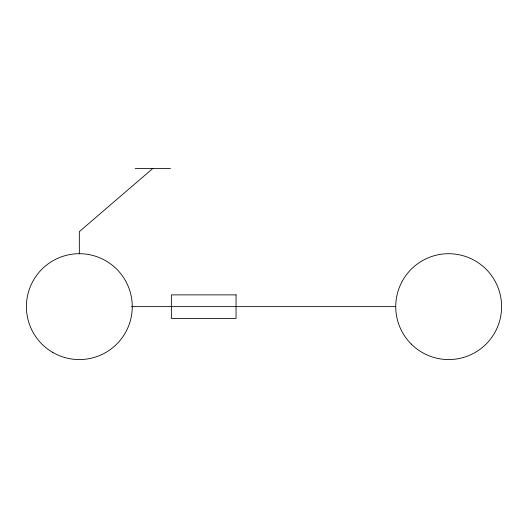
<?xml version="1.0" encoding="UTF-8"?>
<svg xmlns="http://www.w3.org/2000/svg" width="528" height="528" viewBox="0 0 528 528"><rect width="100%" height="100%" fill="white"/><g stroke="black" fill="none" stroke-linecap="round" stroke-linejoin="round"><path stroke-width="0.79" d="M152.843 168.432L79.332 231.653L79.332 253.823M135.201 168.432L170.491 168.432M131.439 306.636L395.736 306.636M236.056 294.875L171.362 294.875L171.362 318.404L236.056 318.404L236.056 294.875M52.866 352.48A52.932 52.932 0 0 0 132.264 306.636A52.932 52.932 0 0 0 52.866 260.799A52.932 52.932 0 0 0 52.866 352.48M411.239 344.065A52.932 52.932 0 0 0 499.798 320.338A52.932 52.932 0 0 0 434.973 255.512A52.932 52.932 0 0 0 411.239 344.065"/></g></svg>
